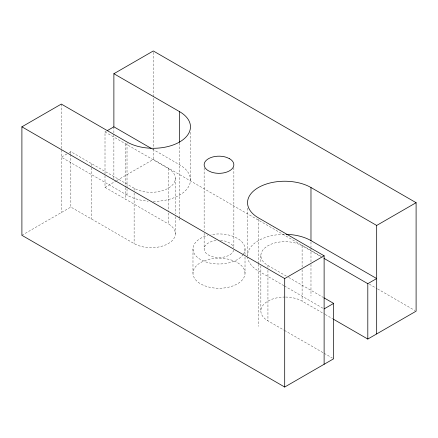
<?xml version="1.0" encoding="UTF-8"?>
<svg xmlns="http://www.w3.org/2000/svg" width="438" height="438" viewBox="0 0 438 438"><rect width="100%" height="100%" fill="white"/><g stroke="black" fill="none" stroke-linecap="round" stroke-linejoin="round"><path stroke-width="0.33" stroke-dasharray="2.19 1.64" d="M66.921 153.941L61.32 157.171L127.02 195.102A37.164 21.457 0 0 0 148.126 201.179M69.16 152.643L70.841 151.674L134.121 188.214A24.156 13.945 0 0 0 168.285 188.214A24.156 13.945 0 0 0 168.285 168.488L105.005 131.953L105.005 175.025M105.005 131.953L106.188 131.269M21.9 235.31L70.841 207.059L134.121 243.594A24.156 13.945 0 0 0 168.285 243.594A24.156 13.945 0 0 0 168.285 223.867L168.285 212.244M105.005 175.709L105.005 187.333L116.234 180.85M116.82 180.511L153.3 159.448L320.808 256.159M152.353 149.04L179.58 164.759A37.164 21.457 0 0 1 187.639 188.143A37.164 21.457 0 0 1 153.3 201.387M369.338 284.18L377.036 288.62M377.627 288.96L414.917 310.493M267.941 267.519L267.941 265.472A24.156 13.945 0 0 1 267.941 245.745A24.156 13.945 0 0 1 302.105 245.745L322.226 257.363M267.941 265.472L286.288 276.066M288.658 277.429L323.578 297.594M283.873 285.658L258.42 270.969A37.164 21.457 0 0 1 247.596 257.035M284.465 286.003L323.529 308.555M105.005 187.333L168.285 223.867M285.647 297.046A24.156 13.945 0 0 1 302.105 301.125L324.596 314.112M325.188 314.451L332.88 318.897M285.023 297.041A24.156 13.945 0 0 0 262.701 305.653A24.156 13.945 0 0 0 267.941 320.851L283.923 330.077M284.514 330.422L323.578 352.973M324.169 353.313L332.458 358.098M310.98 241.99L310.98 247.459M310.98 248.143L310.98 261.815M310.98 264.552L310.98 296M302.105 245.745L302.105 266.939M302.105 269.677L302.105 301.125M267.941 270.257L267.941 320.851M260.862 255.606L260.862 263.129M260.862 265.866L260.862 310.991M258.42 219.224L258.42 263.479M258.42 264.158L258.42 326.348M247.536 208.138L247.536 255.792A37.164 21.457 0 0 1 284.7 234.335M245.017 248.965L245.017 254.363M245.017 257.057L245.017 273.241A26.017 15.018 0 0 1 205.991 286.249A26.017 15.018 0 0 1 205.991 260.238A26.017 15.018 0 0 1 245.017 273.241M233.865 167.579L233.865 247.716M204.135 168.044L204.135 230.525M204.135 233.24L204.135 248.861M192.983 248.965L192.983 273.241M190.464 132.271L190.464 179.93M179.58 142.969L179.58 218.086M179.58 218.77L179.58 220.139M175.364 178.348L175.364 213.903M175.364 216.64L175.364 233.733M168.285 168.488L168.285 211.559M153.3 52.325L153.3 148.531M153.3 149.216L153.3 159.448M134.121 188.214L134.121 190.262M134.121 192.999L134.121 243.594M127.02 143.357L127.02 188.296M127.02 188.975L127.02 195.102M125.58 143.834L125.58 186.906M125.58 187.59L125.58 199.213M113.88 126.828L113.88 133.661M113.88 134.346L113.88 178.786M91.416 163.555L91.416 166.977M91.416 167.661L91.416 218.94M70.841 151.674L70.841 153.727M70.841 154.411L70.841 207.059M61.32 104.069L61.32 212.55M243.561 253.925A26.017 15.018 0 0 0 237.396 238.343L232.009 235.956A26.017 15.018 0 0 0 210.968 234.68M243.216 254.451A26.017 15.018 0 0 1 205.991 261.973L200.604 259.586A26.017 15.018 0 0 1 207.793 235.409M233.711 250.191A14.865 8.585 0 0 1 211.406 256.345L208.357 254.96A14.865 8.585 0 0 1 204.984 246.107A14.865 8.585 0 0 1 217.243 240.446M220.478 240.424A14.865 8.585 0 0 1 226.594 241.59L229.643 242.975A14.865 8.585 0 0 1 233.761 247.952"/><path stroke-width="0.66" d="M324.169 297.933L333.641 303.403L333.641 358.782L284.7 387.039L21.9 235.31L21.9 126.823L61.32 104.069L127.02 142A37.164 21.457 0 0 0 179.58 142A37.164 21.457 0 0 0 179.58 111.652L113.88 73.721L113.88 126.828L151.17 148.356M113.88 73.721L153.3 50.961L416.1 202.69L416.1 311.177L367.805 339.056L333.471 319.236M107.37 130.584L113.88 126.828M21.9 126.823L284.7 278.552L324.12 255.792L324.12 364.279M324.12 255.792L258.42 217.861A37.164 21.457 0 0 1 258.42 187.519A37.164 21.457 0 0 1 310.98 187.519L376.68 225.45L416.1 202.69M324.12 308.899L333.641 303.403M324.005 258.387L367.805 283.676L376.68 278.552L310.98 240.621A37.164 21.457 0 0 0 285.987 234.346M376.68 225.45L376.68 333.931M367.805 283.676L367.805 339.056M310.98 187.519L310.98 240.621M284.7 278.552L284.7 387.039M179.58 111.652L179.58 142.29M229.643 158.764L226.594 157.379A14.865 8.585 0 0 0 207.322 159.448A14.865 8.585 0 0 0 208.357 170.749L211.406 172.134A14.865 8.585 0 0 0 230.678 170.064A14.865 8.585 0 0 0 229.643 158.764"/></g></svg>
